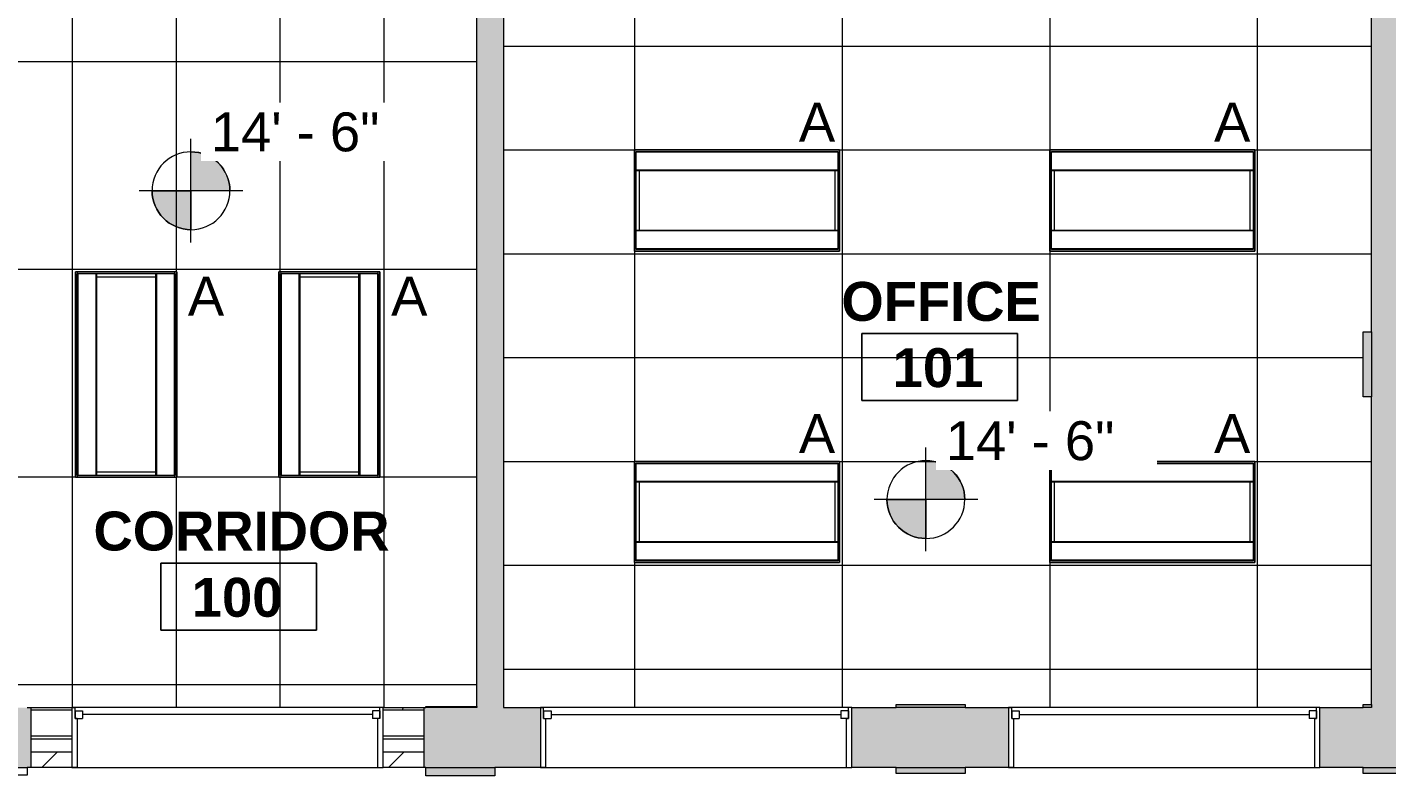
# Model space of a CAD drawing. Header units: inches. Extents: x -1036 to 1669, y -304 to 620.
# Drawn here: x -0.4 to 314, y -303.4 to -130.3 of the extents above; entities that cross this region are included whole.
import ezdxf

# ---------------------------------------------------------------- set-up
doc = ezdxf.new("R2010")
doc.units = ezdxf.units.IN
doc.header["$MEASUREMENT"] = 0
for name, color, linetype, lineweight in [('A-AREA-IDEN', 2, 'Continuous', 9), ('A-CLNG', 13, 'Continuous', 13), ('A-CLNG-PATT', 13, 'Continuous', 13), ('A-GLAZ', 151, 'Continuous', 13), ('A-WALL', 113, 'Continuous', 13), ('A-WALL-PATT', 111, 'Continuous', 13), ('E-LITE-EQPM', 33, 'Continuous', 13), ('E-LITE-EQPM-IDEN', 33, 'Continuous', 9), ('G-ANNO-DIMS', 111, 'Continuous', 9), ('I-WALL', 2, 'Continuous', 13)]:
    doc.layers.add(name, color=color, linetype=linetype, lineweight=lineweight)
doc.styles.add('Arial', font='arial.ttf', dxfattribs={"height": 9})
doc.styles.add('Swis721 Lt BT_B', font='', dxfattribs={"height": 8.999999999999991})
doc.styles.get('Swis721 Lt BT_B').set_extended_font_data('Swis721 Lt BT', bold=True)

# ---------------------------------------------------------------- blocks, each defined once
blk = doc.blocks.new('Fixed - 72_ x 72_-6876875-FIRST FLOOR RCP')
at = {"layer": 'A-GLAZ', "color": 8, "lineweight": 20}
for p, q in [((-37.5000000000001, 6.937499999999991), (-36.75000000000017, 6.937499999999991)), ((-36.75000000000017, 4.4375), (-36.75000000000017, 6.937499999999991)), ((33.74999999999936, 4.4375), (33.74999999999936, 6.937499999999999)), ((34.49999999999994, 6.937499999999999), (33.74999999999936, 6.937499999999999)), ((-36.75000000000017, 6.187499999999978), (-36.75000000000017, 4.4375)), ((-36.75000000000017, 6.187499999999978), (-35.00000000000014, 6.187499999999978)), ((-36.75000000000017, 4.4375), (-35.00000000000014, 4.4375)), ((-36.75000000000017, 4.4375), (-36.25000000000008, 4.4375)), ((-36.25000000000008, -6.937500000000003), (-36.25000000000008, 4.437499999999999)), ((-35.00000000000014, 6.187499999999978), (-35.00000000000014, 4.4375)), ((-35.00000000000014, 5.312499999999996), (31.99999999999989, 5.312499999999996)), ((31.99999999999989, 6.187499999999972), (31.99999999999989, 4.4375)), ((33.74999999999936, 6.187499999999972), (31.99999999999989, 6.187499999999972)), ((33.74999999999936, 4.4375), (31.99999999999989, 4.4375)), ((33.24999999999989, 4.4375), (33.74999999999936, 4.4375)), ((33.24999999999989, 4.4375), (33.24999999999989, -6.937500000000007)), ((33.74999999999936, 6.187499999999972), (33.74999999999936, 4.4375)), ((-36.25000000000008, -6.937500000000003), (-37.49999999999982, -6.937500000000003)), ((33.24999999999989, -6.937500000000007), (34.50000000000014, -6.937500000000007))]:
    blk.add_line(p, q, dxfattribs=at)
blk = doc.blocks.new('Fixed - 72_ x 12_-7120153-FIRST FLOOR RCP')
at = {"layer": 'A-GLAZ', "color": 8, "lineweight": 20}
for p, q in [((-36.25000000000008, 6.937500000000003), (-37.49999999999982, 6.937500000000003)), ((-36.25000000000008, 6.937500000000003), (-36.25000000000008, -4.437499999999999)), ((33.24999999999989, 6.937500000000007), (34.50000000000014, 6.937500000000007)), ((33.24999999999989, -4.4375), (33.24999999999989, 6.937500000000007)), ((-36.75000000000017, -4.4375), (-35.00000000000014, -4.4375)), ((-36.75000000000017, -6.187499999999978), (-36.75000000000017, -4.4375)), ((-36.75000000000017, -4.4375), (-36.25000000000008, -4.4375)), ((-36.75000000000017, -4.4375), (-36.75000000000017, -6.937499999999991)), ((-36.75000000000017, -6.187499999999978), (-35.00000000000014, -6.187499999999978)), ((-35.00000000000014, -6.187499999999978), (-35.00000000000014, -4.4375)), ((-35.00000000000014, -5.312499999999996), (31.99999999999989, -5.312499999999996)), ((31.99999999999989, -6.187499999999972), (31.99999999999989, -4.4375)), ((33.74999999999936, -4.4375), (31.99999999999989, -4.4375)), ((33.74999999999936, -6.187499999999972), (31.99999999999989, -6.187499999999972)), ((33.24999999999989, -4.4375), (33.74999999999936, -4.4375)), ((33.74999999999936, -6.187499999999972), (33.74999999999936, -4.4375)), ((33.74999999999936, -4.4375), (33.74999999999936, -6.937499999999999)), ((-37.5000000000001, -6.937499999999991), (-36.75000000000017, -6.937499999999991)), ((34.49999999999994, -6.937499999999999), (33.74999999999936, -6.937499999999999))]:
    blk.add_line(p, q, dxfattribs=at)
blk = doc.blocks.new('L-Recessed-Axis-Duo - 2 x 4-V4-FIRST FLOOR RCP')
at = {"layer": 'E-LITE-EQPM', "lineweight": 9}
for p, q in [((-23.70124999999984, 11.70124999999984), (-23.70124999999984, -11.70125000000018)), ((23.70125000000018, 11.70124999999984), (-23.70124999999984, 11.70124999999984)), ((-23.37499999999975, 11.26001541712435), (-23.37499999999975, 11.2743613211372)), ((-23.37499999999974, 11.13871248810012), (-23.37499999999974, 11.26001541712435)), ((-23.37499999999974, 11.13871248810012), (23.37500000000181, 11.13871248810012)), ((23.32125034045088, 11.32125034045032), (-23.32125034045039, 11.32125034045032)), ((-23.32125034045039, 11.32125034045032), (-23.32125034045039, -11.32125034045099)), ((23.32125034045088, -11.32125034045099), (23.32125034045088, 11.32125034045032)), ((23.37500000000181, 11.27436132113736), (23.37500000000181, 11.26001541712435)), ((23.37500000000181, 11.26001541712435), (23.37500000000181, 11.13871248810012)), ((23.70125000000018, -11.70125000000036), (23.70125000000018, 11.70124999999984)), ((-23.32125034045038, 7.025524577924827), (23.32125034045099, 7.025524577924827)), ((-23.32125034045038, 7.015847702113612), (23.32125034045099, 7.015847702113612)), ((-23.32125034045054, 6.852663287769473), (23.32125034045088, 6.852663287769302)), ((-22.57125025785034, 6.863380073726479), (-22.57125025785034, -6.863380073726184)), ((22.57125025785083, -6.863215716455894), (22.57125025785083, 6.86321571645603)), ((23.32125034045088, -6.852663287768961), (-23.32125034045054, -6.852663287768961)), ((-23.32125034045038, -7.015847702113351), (23.32125034045099, -7.015847702113351)), ((-23.32125034045038, -7.025524577924568), (23.32125034045099, -7.025524577924568)), ((-23.70124999999984, -11.70125000000018), (23.70125000000018, -11.70125000000036)), ((-23.37499999999974, -11.26001541712425), (-23.37499999999974, -11.13871248809951)), ((-23.37499999999974, -11.13871248809951), (23.37500000000181, -11.13871248809951)), ((-23.37499999999974, -11.27436132113717), (-23.37499999999974, -11.26001541712425)), ((-23.32125034045039, -11.32125034045099), (23.32125034045088, -11.32125034045099)), ((23.37500000000181, -11.13871248809951), (23.37500000000181, -11.26001541712425)), ((23.37500000000181, -11.26001541712425), (23.37500000000181, -11.27436132113733))]:
    blk.add_line(p, q, dxfattribs=at)
for points, knots in [([(-23.64125001675037, 11.6412500167503), (-23.64648600304459, 11.64660277706004), (-23.65433927915146, 11.65431583323231), (-23.66427666576282, 11.66427681762273), (-23.67133580883706, 11.67133766628077), (-23.67788014913948, 11.67787256750432), (-23.6837977483678, 11.68380222611824), (-23.68898732805205, 11.68897699868511), (-23.69336016269634, 11.69336573628231), (-23.69684117998874, 11.69682921501138), (-23.70021528227305, 11.70022710545531), (-23.70124999999978, 11.70122677901995), (-23.7012499999998, 11.70124999999974)], [0, 0, 0, 0, 0.1666666666666667, 0.25, 0.3333333333333333, 0.4166666666666666, 0.5, 0.5833333333333333, 0.6666666666666666, 0.75, 0.8333333333333334, 1, 1, 1, 1]), ([(23.64125001675086, 11.6412500167503), (23.6466027770606, 11.64648600304452), (23.65431583323287, 11.6543392791514), (23.66427681762329, 11.66427666576276), (23.67133766628134, 11.67133580883699), (23.67787256750488, 11.67788014913942), (23.68380222611879, 11.68379774836774), (23.68897699868566, 11.688987328052), (23.69336573628287, 11.69336016269627), (23.69682921501196, 11.69684117998868), (23.70022710545587, 11.70021528227298), (23.70122677902049, 11.70124999999973), (23.7012500000003, 11.70124999999975)], [0, 0, 0, 0, 0.1666666666666667, 0.25, 0.3333333333333333, 0.4166666666666666, 0.5, 0.5833333333333333, 0.6666666666666666, 0.75, 0.8333333333333334, 1, 1, 1, 1]), ([(-23.70124999999981, -11.7012500000004), (-23.70122677902, -11.7012500000004), (-23.70022710545537, -11.70021528227363), (-23.69682921501145, -11.69684117998934), (-23.69336573628238, -11.69336016269694), (-23.68897699868517, -11.68898732805265), (-23.6838022261183, -11.6837977483684), (-23.67787256750436, -11.67788014914008), (-23.67133766628084, -11.67133580883764), (-23.6642768176228, -11.66427666576342), (-23.65431583323238, -11.65433927915206), (-23.6466027770601, -11.64648600304518), (-23.64125001675037, -11.64125001675096)], [-1, -1, -1, -1, -0.8333333333333333, -0.75, -0.6666666666666666, -0.5833333333333333, -0.5, -0.4166666666666666, -0.3333333333333333, -0.25, -0.1666666666666667, 0, 0, 0, 0]), ([(23.64125001675086, -11.64125001675096), (23.64648600304508, -11.6466027770607), (23.65433927915196, -11.65431583323297), (23.66427666576331, -11.66427681762339), (23.67133580883755, -11.67133766628143), (23.67788014913998, -11.67787256750498), (23.6837977483683, -11.6838022261189), (23.68898732805254, -11.68897699868577), (23.69336016269683, -11.69336573628297), (23.69684117998923, -11.69682921501204), (23.70021528227353, -11.70022710545597), (23.70125000000031, -11.7012267790206), (23.7012500000003, -11.7012500000004)], [0, 0, 0, 0, 0.1666666666666667, 0.25, 0.3333333333333333, 0.4166666666666666, 0.5, 0.5833333333333333, 0.6666666666666666, 0.75, 0.8333333333333334, 1, 1, 1, 1])]:
    blk.add_open_spline(points, degree=3, knots=knots, dxfattribs=at)
blk = doc.blocks.new('L-Recessed-Axis-Duo - 2 x 4-V2-FIRST FLOOR RCP')
at = {"layer": 'E-LITE-EQPM', "lineweight": 9}
for p, q in [((-23.70125000000035, 11.70124999999967), (-23.70125000000035, -11.70125000000053)), ((23.70124999999967, 11.70124999999967), (-23.70125000000035, 11.70124999999967)), ((-23.37499999999975, 11.26001541712435), (-23.37499999999975, 11.2743613211372)), ((-23.37499999999974, 11.13871248810012), (-23.37499999999974, 11.26001541712435)), ((-23.37499999999974, 11.13871248810012), (23.37500000000181, 11.13871248810012)), ((23.32125034045088, 11.32125034045032), (-23.32125034045039, 11.32125034045032)), ((-23.32125034045039, 11.32125034045032), (-23.32125034045039, -11.32125034045099)), ((23.32125034045088, -11.32125034045099), (23.32125034045088, 11.32125034045032)), ((23.37500000000181, 11.27436132113736), (23.37500000000181, 11.26001541712435)), ((23.37500000000181, 11.26001541712435), (23.37500000000181, 11.13871248810012)), ((23.70124999999967, -11.70125000000053), (23.70124999999967, 11.70124999999967)), ((-23.32125034045038, 7.025524577924827), (23.32125034045099, 7.025524577924827)), ((-23.32125034045038, 7.015847702113612), (23.32125034045099, 7.015847702113612)), ((-23.32125034045105, 6.852663287769473), (23.32125034045037, 6.852663287769473)), ((-22.57125025785034, 6.863380073726318), (-22.57125025785034, -6.863380073726184)), ((22.57125025785083, -6.863215716455867), (22.57125025785083, 6.863215716456003)), ((23.32125034045037, -6.852663287768961), (-23.32125034045105, -6.852663287768961)), ((-23.32125034045038, -7.015847702113351), (23.32125034045099, -7.015847702113351)), ((-23.32125034045038, -7.025524577924568), (23.32125034045099, -7.025524577924568)), ((-23.70125000000035, -11.70125000000053), (23.70124999999967, -11.70125000000053)), ((-23.37499999999974, -11.26001541712425), (-23.37499999999974, -11.13871248809951)), ((-23.37499999999974, -11.13871248809951), (23.37500000000181, -11.13871248809951)), ((-23.37499999999974, -11.27436132113717), (-23.37499999999974, -11.26001541712425)), ((-23.32125034045039, -11.32125034045099), (23.32125034045088, -11.32125034045099)), ((23.37500000000181, -11.13871248809951), (23.37500000000181, -11.26001541712425)), ((23.37500000000181, -11.26001541712425), (23.37500000000181, -11.27436132113733))]:
    blk.add_line(p, q, dxfattribs=at)
for points, knots in [([(-23.64125001675037, 11.6412500167503), (-23.64648600304459, 11.64660277706004), (-23.65433927915146, 11.65431583323231), (-23.66427666576282, 11.66427681762273), (-23.67133580883706, 11.67133766628077), (-23.67788014913948, 11.67787256750432), (-23.6837977483678, 11.68380222611824), (-23.68898732805205, 11.68897699868511), (-23.69336016269634, 11.69336573628231), (-23.69684117998874, 11.69682921501138), (-23.70021528227305, 11.70022710545531), (-23.70124999999978, 11.70122677901995), (-23.7012499999998, 11.70124999999974)], [0, 0, 0, 0, 0.1666666666666667, 0.25, 0.3333333333333333, 0.4166666666666666, 0.5, 0.5833333333333333, 0.6666666666666666, 0.75, 0.8333333333333334, 1, 1, 1, 1]), ([(23.64125001675086, 11.6412500167503), (23.6466027770606, 11.64648600304452), (23.65431583323287, 11.6543392791514), (23.66427681762329, 11.66427666576276), (23.67133766628134, 11.67133580883699), (23.67787256750488, 11.67788014913942), (23.68380222611879, 11.68379774836774), (23.68897699868566, 11.688987328052), (23.69336573628287, 11.69336016269627), (23.69682921501196, 11.69684117998868), (23.70022710545587, 11.70021528227298), (23.70122677902049, 11.70124999999973), (23.7012500000003, 11.70124999999975)], [0, 0, 0, 0, 0.1666666666666667, 0.25, 0.3333333333333333, 0.4166666666666666, 0.5, 0.5833333333333333, 0.6666666666666666, 0.75, 0.8333333333333334, 1, 1, 1, 1]), ([(-23.70124999999981, -11.7012500000004), (-23.70122677902, -11.7012500000004), (-23.70022710545537, -11.70021528227363), (-23.69682921501145, -11.69684117998934), (-23.69336573628238, -11.69336016269694), (-23.68897699868517, -11.68898732805265), (-23.6838022261183, -11.6837977483684), (-23.67787256750436, -11.67788014914008), (-23.67133766628084, -11.67133580883764), (-23.6642768176228, -11.66427666576342), (-23.65431583323238, -11.65433927915206), (-23.6466027770601, -11.64648600304518), (-23.64125001675037, -11.64125001675096)], [-1, -1, -1, -1, -0.8333333333333333, -0.75, -0.6666666666666666, -0.5833333333333333, -0.5, -0.4166666666666666, -0.3333333333333333, -0.25, -0.1666666666666667, 0, 0, 0, 0]), ([(23.64125001675086, -11.64125001675096), (23.64648600304508, -11.6466027770607), (23.65433927915196, -11.65431583323297), (23.66427666576331, -11.66427681762339), (23.67133580883755, -11.67133766628143), (23.67788014913998, -11.67787256750498), (23.6837977483683, -11.6838022261189), (23.68898732805254, -11.68897699868577), (23.69336016269683, -11.69336573628297), (23.69684117998923, -11.69682921501204), (23.70021528227353, -11.70022710545597), (23.70125000000031, -11.7012267790206), (23.7012500000003, -11.7012500000004)], [0, 0, 0, 0, 0.1666666666666667, 0.25, 0.3333333333333333, 0.4166666666666666, 0.5, 0.5833333333333333, 0.6666666666666666, 0.75, 0.8333333333333334, 1, 1, 1, 1])]:
    blk.add_open_spline(points, degree=3, knots=knots, dxfattribs=at)
blk = doc.blocks.new('L-Recessed-Axis-Duo - 2 x 4-V1-FIRST FLOOR RCP')
at = {"layer": 'E-LITE-EQPM', "lineweight": 9}
for p, q in [((-23.70125000000018, 11.7012499999995), (-23.70125000000018, -11.7012500000007)), ((23.70124999999984, 11.7012499999995), (-23.70125000000018, 11.7012499999995)), ((-23.37499999999975, 11.26001541712435), (-23.37499999999975, 11.2743613211372)), ((-23.37499999999974, 11.13871248810012), (-23.37499999999974, 11.26001541712435)), ((-23.37499999999974, 11.13871248810012), (23.37500000000181, 11.13871248810012)), ((23.32125034045088, 11.32125034045032), (-23.32125034045039, 11.32125034045032)), ((-23.32125034045039, 11.32125034045032), (-23.32125034045039, -11.32125034045099)), ((23.32125034045088, -11.32125034045099), (23.32125034045088, 11.32125034045032)), ((23.37500000000181, 11.27436132113736), (23.37500000000181, 11.26001541712435)), ((23.37500000000181, 11.26001541712435), (23.37500000000181, 11.13871248810012)), ((23.70124999999984, -11.7012500000007), (23.70124999999984, 11.7012499999995)), ((-23.32125034045038, 7.025524577924827), (23.32125034045099, 7.025524577924827)), ((-23.32125034045038, 7.015847702113612), (23.32125034045099, 7.015847702113612)), ((-23.32125034045088, 6.852663287769302), (23.32125034045054, 6.852663287769302)), ((-22.57125025785034, 6.86338007372632), (-22.57125025785034, -6.863380073726186)), ((22.57125025785083, -6.863215716455867), (22.57125025785083, 6.863215716456003)), ((23.32125034045054, -6.852663287769132), (-23.32125034045088, -6.852663287769132)), ((-23.32125034045038, -7.015847702113351), (23.32125034045099, -7.015847702113351)), ((-23.32125034045038, -7.025524577924568), (23.32125034045099, -7.025524577924568)), ((-23.70125000000018, -11.7012500000007), (23.70124999999984, -11.7012500000007)), ((-23.37499999999974, -11.26001541712425), (-23.37499999999974, -11.13871248809951)), ((-23.37499999999974, -11.13871248809951), (23.37500000000181, -11.13871248809951)), ((-23.37499999999974, -11.27436132113717), (-23.37499999999974, -11.26001541712425)), ((-23.32125034045039, -11.32125034045099), (23.32125034045088, -11.32125034045099)), ((23.37500000000181, -11.13871248809951), (23.37500000000181, -11.26001541712425)), ((23.37500000000181, -11.26001541712425), (23.37500000000181, -11.27436132113733))]:
    blk.add_line(p, q, dxfattribs=at)
for points, knots in [([(-23.64125001675037, 11.6412500167503), (-23.64648600304459, 11.64660277706004), (-23.65433927915146, 11.65431583323231), (-23.66427666576282, 11.66427681762273), (-23.67133580883706, 11.67133766628077), (-23.67788014913948, 11.67787256750432), (-23.6837977483678, 11.68380222611824), (-23.68898732805205, 11.68897699868511), (-23.69336016269634, 11.69336573628231), (-23.69684117998874, 11.69682921501138), (-23.70021528227305, 11.70022710545531), (-23.70124999999978, 11.70122677901995), (-23.7012499999998, 11.70124999999974)], [0, 0, 0, 0, 0.1666666666666667, 0.25, 0.3333333333333333, 0.4166666666666666, 0.5, 0.5833333333333333, 0.6666666666666666, 0.75, 0.8333333333333334, 1, 1, 1, 1]), ([(23.64125001675086, 11.6412500167503), (23.6466027770606, 11.64648600304452), (23.65431583323287, 11.6543392791514), (23.66427681762329, 11.66427666576276), (23.67133766628134, 11.67133580883699), (23.67787256750488, 11.67788014913942), (23.68380222611879, 11.68379774836774), (23.68897699868566, 11.688987328052), (23.69336573628287, 11.69336016269627), (23.69682921501196, 11.69684117998868), (23.70022710545587, 11.70021528227298), (23.70122677902049, 11.70124999999973), (23.7012500000003, 11.70124999999975)], [0, 0, 0, 0, 0.1666666666666667, 0.25, 0.3333333333333333, 0.4166666666666666, 0.5, 0.5833333333333333, 0.6666666666666666, 0.75, 0.8333333333333334, 1, 1, 1, 1]), ([(-23.70124999999981, -11.7012500000004), (-23.70122677902, -11.7012500000004), (-23.70022710545537, -11.70021528227363), (-23.69682921501145, -11.69684117998934), (-23.69336573628238, -11.69336016269694), (-23.68897699868517, -11.68898732805265), (-23.6838022261183, -11.6837977483684), (-23.67787256750436, -11.67788014914008), (-23.67133766628084, -11.67133580883764), (-23.6642768176228, -11.66427666576342), (-23.65431583323238, -11.65433927915206), (-23.6466027770601, -11.64648600304518), (-23.64125001675037, -11.64125001675096)], [-1, -1, -1, -1, -0.8333333333333333, -0.75, -0.6666666666666666, -0.5833333333333333, -0.5, -0.4166666666666666, -0.3333333333333333, -0.25, -0.1666666666666667, 0, 0, 0, 0]), ([(23.64125001675086, -11.64125001675096), (23.64648600304508, -11.6466027770607), (23.65433927915196, -11.65431583323297), (23.66427666576331, -11.66427681762339), (23.67133580883755, -11.67133766628143), (23.67788014913998, -11.67787256750498), (23.6837977483683, -11.6838022261189), (23.68898732805254, -11.68897699868577), (23.69336016269683, -11.69336573628297), (23.69684117998923, -11.69682921501204), (23.70021528227353, -11.70022710545597), (23.70125000000031, -11.7012267790206), (23.7012500000003, -11.7012500000004)], [0, 0, 0, 0, 0.1666666666666667, 0.25, 0.3333333333333333, 0.4166666666666666, 0.5, 0.5833333333333333, 0.6666666666666666, 0.75, 0.8333333333333334, 1, 1, 1, 1])]:
    blk.add_open_spline(points, degree=3, knots=knots, dxfattribs=at)
blk = doc.blocks.new('Room Tag - Room Name and Number-3379422-FIRST FLOOR RCP')
at = {"layer": 'A-AREA-IDEN'}
for p, q in [((-0.1880646717928032, -0.1635729993857746), (-0.1880646717928032, -0.001823739990654245)), ((-0.1880646717928032, -0.001823739990654244), (0.1869353282071967, -0.001823739990654244)), ((0.1869353282071967, -0.001823739990655456), (-0.1880646717928029, -0.001823739990654244)), ((-0.1880646717928029, -0.001823739990654251), (-0.1880646717928032, -0.1635729993857734)), ((0.1869353282071967, -0.001823739990654244), (0.1869353282071967, -0.1635729993857746)), ((0.1869353282071964, -0.1635729993857746), (0.1869353282071967, -0.001823739990655458)), ((0.1869353282071967, -0.1635729993857746), (-0.1880646717928032, -0.1635729993857746)), ((-0.1880646717928032, -0.1635729993857734), (0.1869353282071964, -0.1635729993857746))]:
    blk.add_line(p, q, dxfattribs=at)
blk = doc.blocks.new('Spot Elevations - Spot Elevation - Target Filled-49714-FIRST FLOOR RCP')
at = {"layer": 'G-ANNO-DIMS'}
h = blk.add_hatch(color=256, dxfattribs=at)
edge = h.paths.add_edge_path(flags=0)
edge.add_line((1.249000902703301e-16, 0), (-0.09374999999999985, 0))
edge.add_arc((4.891920202254595e-16, -2.60208521396521e-16), 0.09375000000000024, 90.00000000000063, 180.0000000000003, ccw=False)
edge.add_line((1.249000902703301e-16, 0.09375000000000007), (1.249000902703301e-16, 0))
h = blk.add_hatch(color=256, dxfattribs=at)
edge = h.paths.add_edge_path(flags=0)
edge.add_line((1.249000902703301e-16, 0), (0.09375000000000029, 0))
edge.add_arc((2.289834988289385e-16, 6.245004513516504e-17), 0.09374999999999996, 269.99999999999955, 359.99999999999966, ccw=False)
edge.add_line((1.249000902703301e-16, -0.09375), (1.249000902703301e-16, 0))
for p, q in [((-2.706168622523819e-16, 0.1243846875261664), (-2.706168622523819e-16, -0.125)), ((1.249000902703301e-16, 0), (1.249000902703301e-16, 0.09375000000000007)), ((0.1250000000000001, 7.067913962433002e-16), (-0.1249999999999998, 7.067913962433002e-16)), ((-0.09374999999999985, 0), (1.249000902703301e-16, 0)), ((1.249000902703301e-16, 0), (1.249000902703301e-16, -0.09375)), ((0.09375000000000029, 0), (1.249000902703301e-16, 0))]:
    blk.add_line(p, q, dxfattribs=at)
blk.add_circle((1.249000902703301e-16, 0), 0.09375000000000007, dxfattribs=at)
for centre, radius, start, end in [((4.891920202254595e-16, -2.60208521396521e-16), 0.09375000000000024, 90.0000000000002, 179.9999999999999), ((2.289834988289385e-16, 6.245004513516504e-17), 0.09374999999999996, 269.9999999999992, 359.9999999999993)]:
    blk.add_arc(centre, radius, start, end, dxfattribs=at)

msp = doc.modelspace()

# ---------------------------------------------------------------- hatches: boundary and pattern name
at = {"layer": 'A-CLNG-PATT'}
h = msp.add_hatch(dxfattribs=at)
h.set_pattern_fill('FP_10', color=256, style=0, pattern_type=2)
h.set_pattern_definition([(90, (58.067, -138.255), (24, -1.469576158976824e-15), []), (0, (58.067, -138.255), (0, -48), [])])
h.paths.add_polyline_path([(39.5031466647627, -287.6048881351542), (91.73748051690482, -287.6048881351542), (91.73748051690482, -287.3670005023449), (103.5669654142046, -287.3670005023449), (103.5480184711393, -126.1300298339407), (-11.34690557307226, -126.1688982957503), (-11.34443423396698, -287.202656031503), (-0.4168364156300867, -287.202656031503), (-0.4168364156300867, -287.6048881351542), (35.95014922943704, -287.6048881351542)], flags=0)
h.paths.add_polyline_path([(10.74858437668098, -234.3060600101526), (10.74858437668115, -186.9037162601528), (34.15092812668097, -186.9037162601524), (34.15092812668149, -234.3060600101526), (14.24749297943697, -234.3060600101526)], flags=0)
h.paths.add_polyline_path([(57.7485843766812, -234.3060600101526), (57.7485843766812, -186.9037162601524), (81.1509281266812, -186.9037162601531), (81.1509281266812, -234.3060600101526), (61.99333672943703, -234.3060600101526)], flags=0)
h.paths.add_polyline_path([(2.387256251683538, -111.4188982957503), (84.02154153597608, -111.4188982957503), (84.02154153597608, -111.241265165074), (90.1465415359758, -111.241265165074), (90.1465415359758, 2.204842819734096), (1.790306005842524, 2.204842819734096), (1.790306005842524, -111.4188982957503)], flags=0)
h.paths.add_polyline_path([(33.74858437668103, -89.81229916357618), (33.74858437668086, -42.40995541357585), (57.15092812668086, -42.40995541357585), (57.15092812668086, -89.81229916357584), (35.95014922943704, -89.81229916357601)], flags=0)
h = msp.add_hatch(dxfattribs=at)
h.set_pattern_fill('FP_12', color=256, style=0, pattern_type=2)
h.set_pattern_definition([(180, (188.076, -206.711), (2.939152317953648e-15, 24), []), (90, (188.076, -206.711), (48, -2.939152317953648e-15), [])])
h.paths.add_polyline_path([(244.2956492294369, -287.6048881351549), (308.4653415060727, -287.6048881351549), (308.4653415060727, -286.8670005023455), (310.4600028168194, -286.8670005023455), (310.4600028168194, -215.726311879651), (308.5119163354231, -215.726311879651), (308.5119163354231, -200.7263118796508), (310.4600028168194, -200.7263118796508), (310.4600028168198, -126.1300298339407), (109.6919654142048, -126.1300298339407), (109.6919654142048, -287.6048881351549), (200.487480516905, -287.6048881351549), (200.487480516905, -286.8670005023451), (216.4874805169051, -286.8670005023451), (216.4874805169051, -287.6048881351549), (240.9897712156048, -287.6048881351549)], flags=0)
h.paths.add_polyline_path([(174.847149229437, -254.0817592718864), (140.0283370867586, -254.0817592718864), (140.0283370867586, -230.6794155218869), (187.4306808367586, -230.6794155218866), (187.4306808367589, -254.0817592718864), (179.187680479437, -254.0817592718864)], flags=0)
h.paths.add_polyline_path([(236.0283370867586, -254.0817592718864), (236.0283370867586, -230.6794155218866), (283.4306808367584, -230.6794155218864), (283.430680836758, -254.0817592718864), (239.955117979437, -254.0817592718864)], flags=0)
h.paths.add_polyline_path([(283.4306808367584, -182.0817592718866), (236.0283370867586, -182.0817592718864), (236.0283370867589, -158.6794155218864), (283.4306808367584, -158.6794155218864), (283.4306808367584, -178.8870733097595)], flags=0)
h.paths.add_polyline_path([(174.847149229437, -182.0817592718864), (140.0283370867587, -182.0817592718864), (140.0283370867586, -158.6794155218864), (187.4306808367584, -158.6794155218864), (187.4306808367586, -182.0817592718864), (179.187680479437, -182.0817592718864)], flags=0)
at = {"layer": 'A-WALL'}
msp.add_hatch(color=250, dxfattribs=at).paths.add_polyline_path([(308.5119163354231, -215.726311879651), (310.4600028168194, -215.726311879651), (310.4600028168194, -200.7263118796508), (308.5119163354231, -200.7263118796508), (308.5119163354231, -209.1288233097597)], flags=0)
h = msp.add_hatch(color=250, dxfattribs=at)
h.paths.add_polyline_path([(91.73748051690482, -303.367000502345), (107.7374805169049, -303.367000502345), (107.7374805169049, -301.4798881351543), (91.73748051690482, -301.4798881351543), (91.73748051690482, -301.6096164680813)], flags=0)
h.paths.add_polyline_path([(103.5669654142046, -287.6048881351542), (103.5669654142046, -287.3670005023449), (91.73748051690482, -287.3670005023449), (91.73748051690482, -287.6048881351542)], flags=0)
h = msp.add_hatch(color=250, dxfattribs=at)
h.paths.add_polyline_path([(216.4874805169051, -302.8670005023453), (216.4874805169051, -301.4798881351547), (200.487480516905, -301.4798881351547), (200.487480516905, -302.8670005023453), (201.5121941575322, -302.8670005023453)], flags=0)
h.paths.add_polyline_path([(216.4874805169051, -287.6048881351549), (216.4874805169051, -286.8670005023451), (200.487480516905, -286.8670005023451), (200.487480516905, -287.6048881351549)], flags=0)
h = msp.add_hatch(color=250, dxfattribs=at)
h.paths.add_polyline_path([(324.3350028168201, -302.8670005023456), (324.4653415060724, -302.8670005023456), (324.4653415060724, -286.8670005023503), (324.3350028168201, -286.8670005023503), (324.3350028168201, -301.479888135155), (308.4653415060727, -301.479888135155), (308.4653415060727, -302.8670005023456), (313.744149229437, -302.8670005023456)], flags=0)
h.paths.add_polyline_path([(310.4600028168194, -287.6048881351549), (310.4600028168194, -286.8670005023455), (308.4653415060727, -286.8670005023455), (308.4653415060727, -287.6048881351549)], flags=0)
at = {"layer": 'A-WALL-PATT', "lineweight": 9}
for points in [[(324.3350028168201, -301.479888135155), (324.3350028168201, -97.188029455327), (310.4600028168198, -97.188029455327), (310.4600028168194, -301.479888135155), (313.744149229437, -301.479888135155)], [(105.398649229437, -287.6048881351549), (109.6919654142048, -287.6048881351549), (109.6919654142048, -119.979888135154), (103.5669654142049, -119.979888135154), (103.5669654142046, -287.6048881351542)]]:
    msp.add_hatch(color=7, dxfattribs=at).paths.add_polyline_path(points, flags=0)
h = msp.add_hatch(color=7, dxfattribs=at)
h.paths.add_polyline_path([(0.3975028168194398, -301.4798881351538), (0.3975028168194398, -287.6048881351542), (-26.43303458579549, -287.604888135154), (-26.43303458579549, -301.4798881351538), (-0.4168364156297457, -301.4798881351538)], flags=0)
h.paths.add_polyline_path([(-124.3381364791984, -301.4798881351533), (-98.43303458579548, -301.4798881351533), (-98.43303458579548, -287.604888135154), (-134.3855855324965, -287.604888135154), (-134.3855855324965, -301.4798881351533)], flags=0)
h.paths.add_polyline_path([(-216.4330345857956, -301.4798881351533), (-206.3855855324965, -301.4798881351533), (-206.3855855324965, -287.604888135154), (-216.4330345857956, -287.604888135154), (-216.4330345857956, -288.0628985594101)], flags=0)
h = msp.add_hatch(dxfattribs=at)
h.set_pattern_fill('FP_1', color=256, style=0, pattern_type=2)
h.set_pattern_definition([(0, (0, 0), (30.72, 7.68), [1.267, -21.773, 1.267, -21.773, -122.88]), (0, (0, 0), (30.72, 7.68), [-46.08, 1.267, -44.813, 1.267, -21.773, -53.76]), (0, (0, 0), (30.72, 7.68), [-115.2, 1.267, -14.093, 1.267, -37.133]), (120, (11.52, 3.84), (-22.01107510106448, 22.76430040425796), [1.267, -21.773, 1.267, -21.773, -122.88]), (120, (11.52, 3.84), (-22.01107510106448, 22.76430040425796), [-46.07999999999999, 1.267, -44.813, 1.267, -21.773, -53.75999999999999]), (120, (11.52, 3.84), (-22.01107510106448, 22.76430040425796), [-115.2, 1.267, -14.093, 1.267, -37.133]), (240, (15.36, 19.2), (-8.708924898935503, -30.44430040425795), [1.267, -21.773, 1.267, -21.773, -122.88]), (240, (15.36, 19.2), (-8.708924898935503, -30.44430040425795), [-46.08, 1.267, -44.813, 1.267, -21.773, -53.76]), (240, (15.36, 19.2), (-8.708924898935503, -30.44430040425795), [-115.2, 1.267, -14.093, 1.267, -37.133])])
h.paths.add_polyline_path([(91.39750281681954, -288.1048881351542), (91.39750281681954, -287.6048881351542), (81.89750281681931, -287.6048881351542), (81.89750281681931, -288.1048881351541)], flags=0)
h.paths.add_polyline_path([(9.897502816819324, -288.1048881351539), (9.897502816819324, -287.6048881351542), (0.3975028168194398, -287.6048881351542), (0.3975028168194398, -288.1048881351539), (1.225899229437061, -288.1048881351539)], flags=0)
h = msp.add_hatch(color=7, dxfattribs=at)
h.paths.add_polyline_path([(298.4874805169052, -301.479888135155), (310.4600028168194, -301.479888135155), (310.4600028168194, -287.6048881351549), (298.4874805169052, -287.6048881351549), (298.4874805169052, -288.241599928931)], flags=0)
h.paths.add_polyline_path([(226.487480516905, -301.4798881351547), (226.487480516905, -287.6048881351549), (190.2374805169054, -287.6048881351549), (190.2374805169054, -301.4798881351547), (216.4874805169051, -301.4798881351547)], flags=0)
h.paths.add_polyline_path([(107.7374805169049, -301.4798881351543), (118.2374805169053, -301.4798881351543), (118.2374805169053, -287.6048881351549), (91.39750281681954, -287.6048881351542), (91.39750281681954, -301.4798881351543), (105.398649229437, -301.4798881351543)], flags=0)
h = msp.add_hatch(dxfattribs=at)
h.set_pattern_fill('FP_9', color=256, style=0, pattern_type=2)
h.set_pattern_definition([(45, (0, 0), (-8.01222693762477, 8.01222693762477), [])])
h.paths.add_polyline_path([(91.39750281681954, -301.4798881351543), (91.39750281681954, -297.8548881351542), (81.89750281681931, -297.8548881351542), (81.89750281681931, -301.4798881351543)], flags=0)
h.paths.add_polyline_path([(9.897502816819324, -301.4798881351538), (9.897502816819324, -297.8548881351539), (0.3975028168194398, -297.8548881351539), (0.3975028168194398, -301.4798881351538), (1.225899229437061, -301.4798881351538)], flags=0)

# ---------------------------------------------------------------- linework, layer by layer
at = {"layer": 'A-CLNG'}
for p, q in [((187.4306808367587, -158.6794155218863), (140.0283370867587, -158.6794155218862)), ((140.0283370867587, -158.6794155218862), (140.0283370867587, -182.0817592718862)), ((187.4306808367587, -182.0817592718863), (187.4306808367587, -158.6794155218863)), ((283.4306808367585, -158.6794155218863), (236.0283370867585, -158.6794155218863)), ((236.0283370867585, -158.6794155218863), (236.0283370867585, -182.0817592718863)), ((283.4306808367585, -182.0817592718863), (283.4306808367585, -158.6794155218863)), ((140.0283370867587, -182.0817592718862), (187.4306808367587, -182.0817592718863)), ((236.0283370867585, -182.0817592718863), (283.4306808367585, -182.0817592718863)), ((34.15092812668131, -186.9037162601523), (10.74858437668132, -186.9037162601524)), ((10.74858437668131, -186.9037162601524), (10.74858437668138, -234.3060600101524)), ((34.15092812668138, -234.3060600101524), (34.15092812668131, -186.9037162601523)), ((81.1509281266813, -186.9037162601523), (57.74858437668129, -186.9037162601523)), ((57.74858437668131, -186.9037162601523), (57.74858437668138, -234.3060600101523)), ((81.15092812668136, -234.3060600101523), (81.1509281266813, -186.9037162601523)), ((187.4306808367587, -230.6794155218862), (140.0283370867587, -230.6794155218862)), ((140.0283370867587, -230.6794155218862), (140.0283370867587, -254.0817592718862)), ((187.4306808367586, -254.0817592718862), (187.4306808367587, -230.6794155218862)), ((283.4306808367584, -230.6794155218863), (236.0283370867584, -230.6794155218863)), ((236.0283370867585, -230.6794155218863), (236.0283370867584, -254.0817592718863)), ((283.4306808367584, -254.0817592718863), (283.4306808367584, -230.6794155218863)), ((10.74858437668138, -234.3060600101524), (34.15092812668138, -234.3060600101524)), ((57.74858437668138, -234.3060600101524), (81.15092812668138, -234.3060600101523)), ((140.0283370867587, -254.0817592718862), (187.4306808367587, -254.0817592718862)), ((236.0283370867584, -254.0817592718863), (283.4306808367584, -254.0817592718863))]:
    msp.add_line(p, q, dxfattribs=at)
at = {"layer": 'A-WALL', "color": 8, "lineweight": 20}
for p, q in [((310.4600028168197, -200.7263118796507), (310.4600028168198, -125.8180873968889)), ((308.5119163354231, -215.7263118796507), (308.5119163354229, -200.7263118796507)), ((308.5119163354229, -200.7263118796507), (310.4600028168197, -200.7263118796507)), ((310.4600028168197, -215.7263118796507), (308.5119163354231, -215.7263118796507)), ((310.4600028168196, -286.8670005023454), (310.4600028168197, -215.7263118796507)), ((-0.416836415629907, -287.6048881351537), (0.3975028168196956, -287.6048881351537)), ((91.39750281681967, -287.604888135154), (91.73748051690487, -287.604888135154)), ((91.73748051690487, -287.604888135154), (91.73748051690487, -287.3670005023447)), ((91.73748051690487, -287.3670005023447), (103.5669654142047, -287.3670005023446)), ((109.6919654142047, -287.604888135154), (118.2374805169054, -287.6048881351541)), ((118.2374805169054, -287.6048881351541), (118.2374805169054, -301.4798881351541)), ((190.2374805169054, -301.4798881351543), (190.2374805169054, -287.6048881351543)), ((190.2374805169054, -287.6048881351543), (200.4874805169049, -287.6048881351543)), ((200.4874805169049, -287.6048881351543), (200.4874805169049, -286.867000502345)), ((200.4874805169049, -286.867000502345), (216.4874805169049, -286.8670005023449)), ((216.4874805169049, -286.8670005023449), (216.4874805169049, -287.6048881351543)), ((216.4874805169049, -287.6048881351544), (226.4874805169052, -287.6048881351545)), ((226.4874805169052, -287.6048881351545), (226.4874805169052, -301.4798881351545)), ((298.4874805169052, -301.4798881351546), (298.4874805169052, -287.6048881351547)), ((298.4874805169052, -287.6048881351547), (308.4653415060724, -287.6048881351547)), ((308.4653415060724, -287.6048881351547), (308.4653415060724, -286.8670005023453)), ((308.4653415060724, -286.8670005023453), (310.4600028168196, -286.8670005023453)), ((-0.4168364156298204, -301.4798881351537), (-0.4168364156298095, -303.2026560315027)), ((0.3975028168196104, -301.4798881351537), (-0.4168364156298204, -301.4798881351537)), ((91.73748051690495, -301.4798881351539), (91.39750281681962, -301.4798881351539)), ((91.73748051690498, -303.3670005023447), (91.73748051690495, -301.4798881351539)), ((107.7374805169049, -301.479888135154), (107.737480516905, -303.3670005023446)), ((118.2374805169054, -301.4798881351541), (107.7374805169049, -301.4798881351541)), ((200.487480516905, -301.4798881351543), (190.2374805169054, -301.4798881351543)), ((200.487480516905, -302.867000502345), (200.487480516905, -301.4798881351543)), ((216.487480516905, -301.4798881351543), (216.487480516905, -302.8670005023449)), ((226.4874805169052, -301.4798881351545), (216.487480516905, -301.4798881351545)), ((308.4653415060725, -301.4798881351547), (298.4874805169052, -301.4798881351546)), ((308.4653415060725, -302.8670005023454), (308.4653415060725, -301.4798881351546)), ((-0.4168364156298095, -303.2026560315027), (-16.41683641562981, -303.2026560315028)), ((107.737480516905, -303.3670005023446), (91.73748051690498, -303.3670005023447)), ((216.487480516905, -302.8670005023449), (200.487480516905, -302.867000502345)), ((324.4653415060725, -302.8670005023453), (308.4653415060725, -302.8670005023454))]:
    msp.add_line(p, q, dxfattribs=at)
at = {"layer": 'A-WALL', "lineweight": 9}
for p, q in [((310.4600028168197, -200.7263118796507), (310.4600028168197, -215.7263118796507)), ((81.89750281681943, -287.6048881351539), (9.897502816819452, -287.6048881351537)), ((103.5669654142047, -287.604888135154), (91.73748051690487, -287.604888135154)), ((103.5669654142047, -287.3670005023446), (103.5669654142047, -287.604888135154)), ((190.2374805169054, -287.6048881351543), (118.2374805169054, -287.6048881351541)), ((216.4874805169049, -287.6048881351543), (200.4874805169049, -287.6048881351543)), ((298.4874805169052, -287.6048881351547), (226.4874805169052, -287.6048881351545)), ((310.4600028168196, -287.6048881351547), (308.4653415060724, -287.6048881351547)), ((310.4600028168196, -286.8670005023453), (310.4600028168196, -287.6048881351547)), ((-16.41683641562982, -301.4798881351536), (-0.4168364156298203, -301.4798881351537)), ((9.897502816819408, -301.4798881351537), (81.89750281681938, -301.4798881351539)), ((91.73748051690495, -301.4798881351539), (107.7374805169049, -301.479888135154)), ((118.2374805169054, -301.4798881351541), (190.2374805169054, -301.4798881351543)), ((200.487480516905, -301.4798881351543), (216.487480516905, -301.4798881351543)), ((226.4874805169052, -301.4798881351545), (298.4874805169052, -301.4798881351546)), ((308.4653415060725, -301.4798881351546), (310.4600028168196, -301.4798881351547)), ((310.4600028168196, -301.4798881351547), (324.3350028168196, -301.4798881351547))]:
    msp.add_line(p, q, dxfattribs=at)
at = {"layer": 'A-WALL', "color": 55}
for p, q in [((0.3975028168196956, -287.6048881351537), (0.3975028168196104, -301.4798881351537)), ((91.39750281681962, -301.4798881351539), (91.39750281681967, -287.604888135154))]:
    msp.add_line(p, q, dxfattribs=at)
at = {"layer": 'A-WALL'}
for p, q in [((0.3975028168196757, -287.6048881351537), (9.897502816819456, -287.6048881351537)), ((0.3975028168196741, -288.1048881351537), (9.897502816819454, -288.1048881351537)), ((9.897502816819456, -287.6048881351537), (9.89750281681941, -301.4798881351537)), ((81.89750281681938, -301.4798881351539), (81.89750281681943, -287.6048881351539)), ((81.89750281681943, -287.6048881351539), (91.39750281681965, -287.6048881351539)), ((81.89750281681943, -288.1048881351539), (91.39750281681964, -288.1048881351539)), ((0.3975028168196545, -294.1048881351537), (9.897502816819435, -294.1048881351537)), ((0.397502816819652, -294.8548881351537), (9.897502816819431, -294.8548881351537)), ((81.8975028168194, -294.1048881351539), (91.39750281681961, -294.1048881351539)), ((81.8975028168194, -294.8548881351539), (91.39750281681961, -294.8548881351539)), ((0.3975028168196422, -297.8548881351537), (9.897502816819424, -297.8548881351537)), ((81.8975028168194, -297.8548881351539), (91.39750281681961, -297.8548881351539)), ((9.89750281681941, -301.4798881351537), (0.3975028168196303, -301.4798881351536)), ((91.39750281681961, -301.4798881351539), (81.89750281681938, -301.4798881351539))]:
    msp.add_line(p, q, dxfattribs=at)
at = {"layer": 'I-WALL', "color": 8, "lineweight": 20}
for p, q in [((103.5669654142047, -287.3670005023446), (103.566965414205, -126.1048881351541)), ((109.691965414205, -125.8180873968882), (109.6919654142047, -287.604888135154))]:
    msp.add_line(p, q, dxfattribs=at)

# ---------------------------------------------------------------- block references
at = {"layer": 'A-AREA-IDEN', "xscale": 95.99999999999994, "yscale": 95.99999999999994, "zscale": 95.99999999999994}
for p in [(210.6001705130111, -200.9183195453693), (48.5336735914747, -254.0033821354752)]:
    msp.add_blockref('Room Tag - Room Name and Number-3379422-FIRST FLOOR RCP', p, dxfattribs=at)
at = {"layer": 'A-GLAZ', "rotation": 180}
msp.add_blockref('Fixed - 72_ x 12_-7120153-FIRST FLOOR RCP', (44.3975028168193, -294.5423881351538), dxfattribs=at)
at = {"layer": 'A-GLAZ'}
for p in [(155.7374805169055, -294.5423881351542), (263.9874805169054, -294.5423881351545)]:
    msp.add_blockref('Fixed - 72_ x 72_-6876875-FIRST FLOOR RCP', p, dxfattribs=at)
at = {"layer": 'E-LITE-EQPM', "lineweight": 9, "extrusion": (0, 0, -1)}
for name, p in [('L-Recessed-Axis-Duo - 2 x 4-V2-FIRST FLOOR RCP', (-163.729508961759, -170.3805873968859)), ('L-Recessed-Axis-Duo - 2 x 4-V1-FIRST FLOOR RCP', (-259.7295089617587, -170.380587396886)), ('L-Recessed-Axis-Duo - 2 x 4-V2-FIRST FLOOR RCP', (-163.7295089617589, -242.3805873968859)), ('L-Recessed-Axis-Duo - 2 x 4-V2-FIRST FLOOR RCP', (-259.7295089617587, -242.380587396886))]:
    msp.add_blockref(name, p, dxfattribs=at)
at = {"layer": 'E-LITE-EQPM', "lineweight": 9, "extrusion": (0, 0, -1), "rotation": 269.9999999999999}
for p in [(-22.44975625168102, -210.6048881351521), (-69.44975625168101, -210.604888135152)]:
    msp.add_blockref('L-Recessed-Axis-Duo - 2 x 4-V4-FIRST FLOOR RCP', p, dxfattribs=at)
at = {"layer": 'G-ANNO-DIMS', "extrusion": (0, 0, -1), "xscale": 95.99999999999994, "yscale": 95.99999999999994, "zscale": 95.99999999999994, "rotation": 180}
for p in [(-37.45603354989404, -168.1239635387327), (-207.3898843188688, -239.51193420174)]:
    msp.add_blockref('Spot Elevations - Spot Elevation - Target Filled-49714-FIRST FLOOR RCP', p, dxfattribs=at)

# ---------------------------------------------------------------- texts
at = {"layer": 'A-AREA-IDEN', "char_height": 8.999999999999991, "attachment_point": 1, "style": 'Swis721 Lt BT_B'}
for s, insert, width in [('OFFICE', (187.8581222738489, -189.2019172137703), 54.84299999999993), ('101', (199.7043741495824, -204.5205052275701), 25.45199999999997), ('CORRIDOR', (14.92548362002904, -242.2869798038762), 81.20399999999992), ('100', (37.63787722804598, -257.605567817676), 25.45199999999997)]:
    msp.add_mtext(s, dxfattribs=dict(at, insert=insert, width=width))
at = {"layer": 'E-LITE-EQPM-IDEN', "char_height": 8.999999999999991, "width": 10.30199999999999, "attachment_point": 1, "style": 'Arial'}
for insert in [(178.0173677038252, -147.752191893009), (274.0173677038248, -147.752191893009), (36.73761499374788, -187.9764926312751), (83.73761499374784, -187.976492631275), (178.0173677038251, -219.7521918930089), (274.0173677038248, -219.752191893009)]:
    msp.add_mtext('A', dxfattribs=dict(at, insert=insert))

# ---------------------------------------------------------------- next in the draw order: texts
at = {"layer": 'G-ANNO-DIMS', "char_height": 9, "width": 46.60889526542324, "attachment_point": 1, "line_spacing_factor": 0.9417779076525876, "style": 'Arial', "bg_fill": 3, "box_fill_scale": 1.25, "bg_fill_color": 256, "bg_fill_true_color": 13158600, "bg_fill_transparency": 0}
for insert in [(42.03566052263439, -150.0160964434792), (211.9695112916092, -221.4040671064867)]:
    msp.add_mtext('14\' - 6"', dxfattribs=dict(at, insert=insert))

doc.saveas('drawing.dxf')
